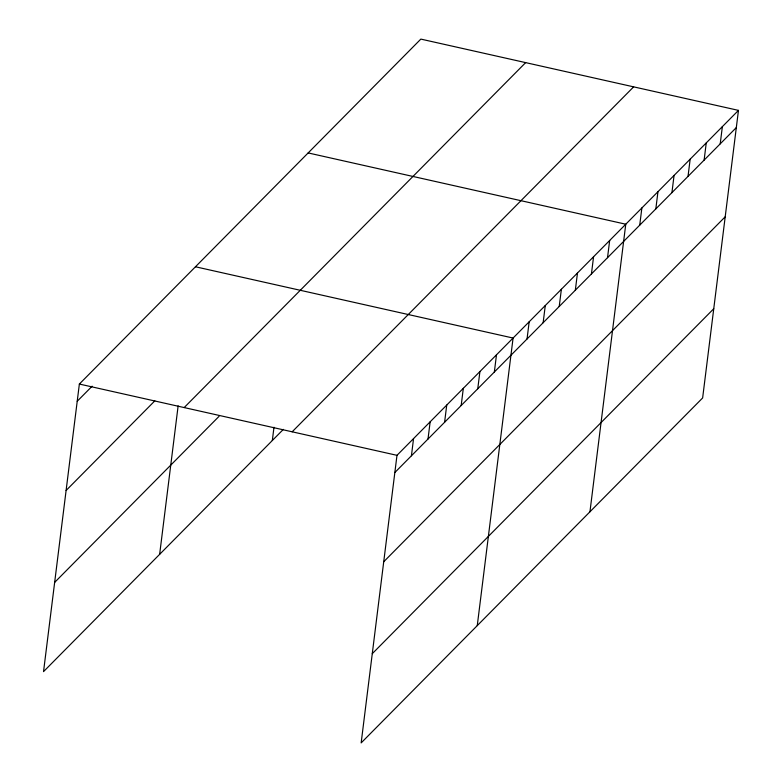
<?xml version="1.0" encoding="UTF-8"?>
<svg xmlns="http://www.w3.org/2000/svg" width="782" height="782" viewBox="0 0 782 782"><rect width="100%" height="100%" fill="white"/><g stroke="black" fill="none" stroke-linecap="round" stroke-linejoin="round"><path stroke-width="1.17" d="M738.462 110.379L396.982 455.329L361.157 742.9L702.637 397.95L738.462 110.379L420.843 39.1L79.363 384.05L43.538 671.621L283.348 429.377M159.645 554.34L178.14 405.858M272.332 440.501L273.983 427.236M411.42 455.789L413.561 438.575M428.008 439.034L430.149 421.821M444.596 422.28L446.737 405.066M461.175 405.526L463.325 388.312M477.763 388.771L479.913 371.558M494.351 372.017L496.492 354.803M477.264 625.62L513.08 338.049L195.461 266.77M527.039 338.997L529.179 321.783M543.138 322.741L545.279 305.527M559.228 306.476L561.378 289.262M575.327 290.21L577.478 272.996M591.427 273.954L593.577 256.74M607.526 257.689L609.667 240.475M589.951 511.78L625.766 224.209L308.147 152.93M639.725 225.167L641.866 207.953M655.824 208.902L657.965 191.688M671.924 192.646L674.064 175.432M688.023 176.38L690.164 159.166M704.113 160.115L706.263 142.901M720.212 143.859L722.363 126.645M77.213 401.264L92.139 386.191M66.108 490.48L154.836 400.843M184.171 407.578L525.651 62.619M54.652 582.404L219.048 416.337M292.165 431.811L633.645 86.861M394.832 472.543L736.312 127.593M383.718 561.759L725.197 216.81M372.271 653.684L713.751 308.734M79.363 384.05L396.982 455.329"/></g></svg>
